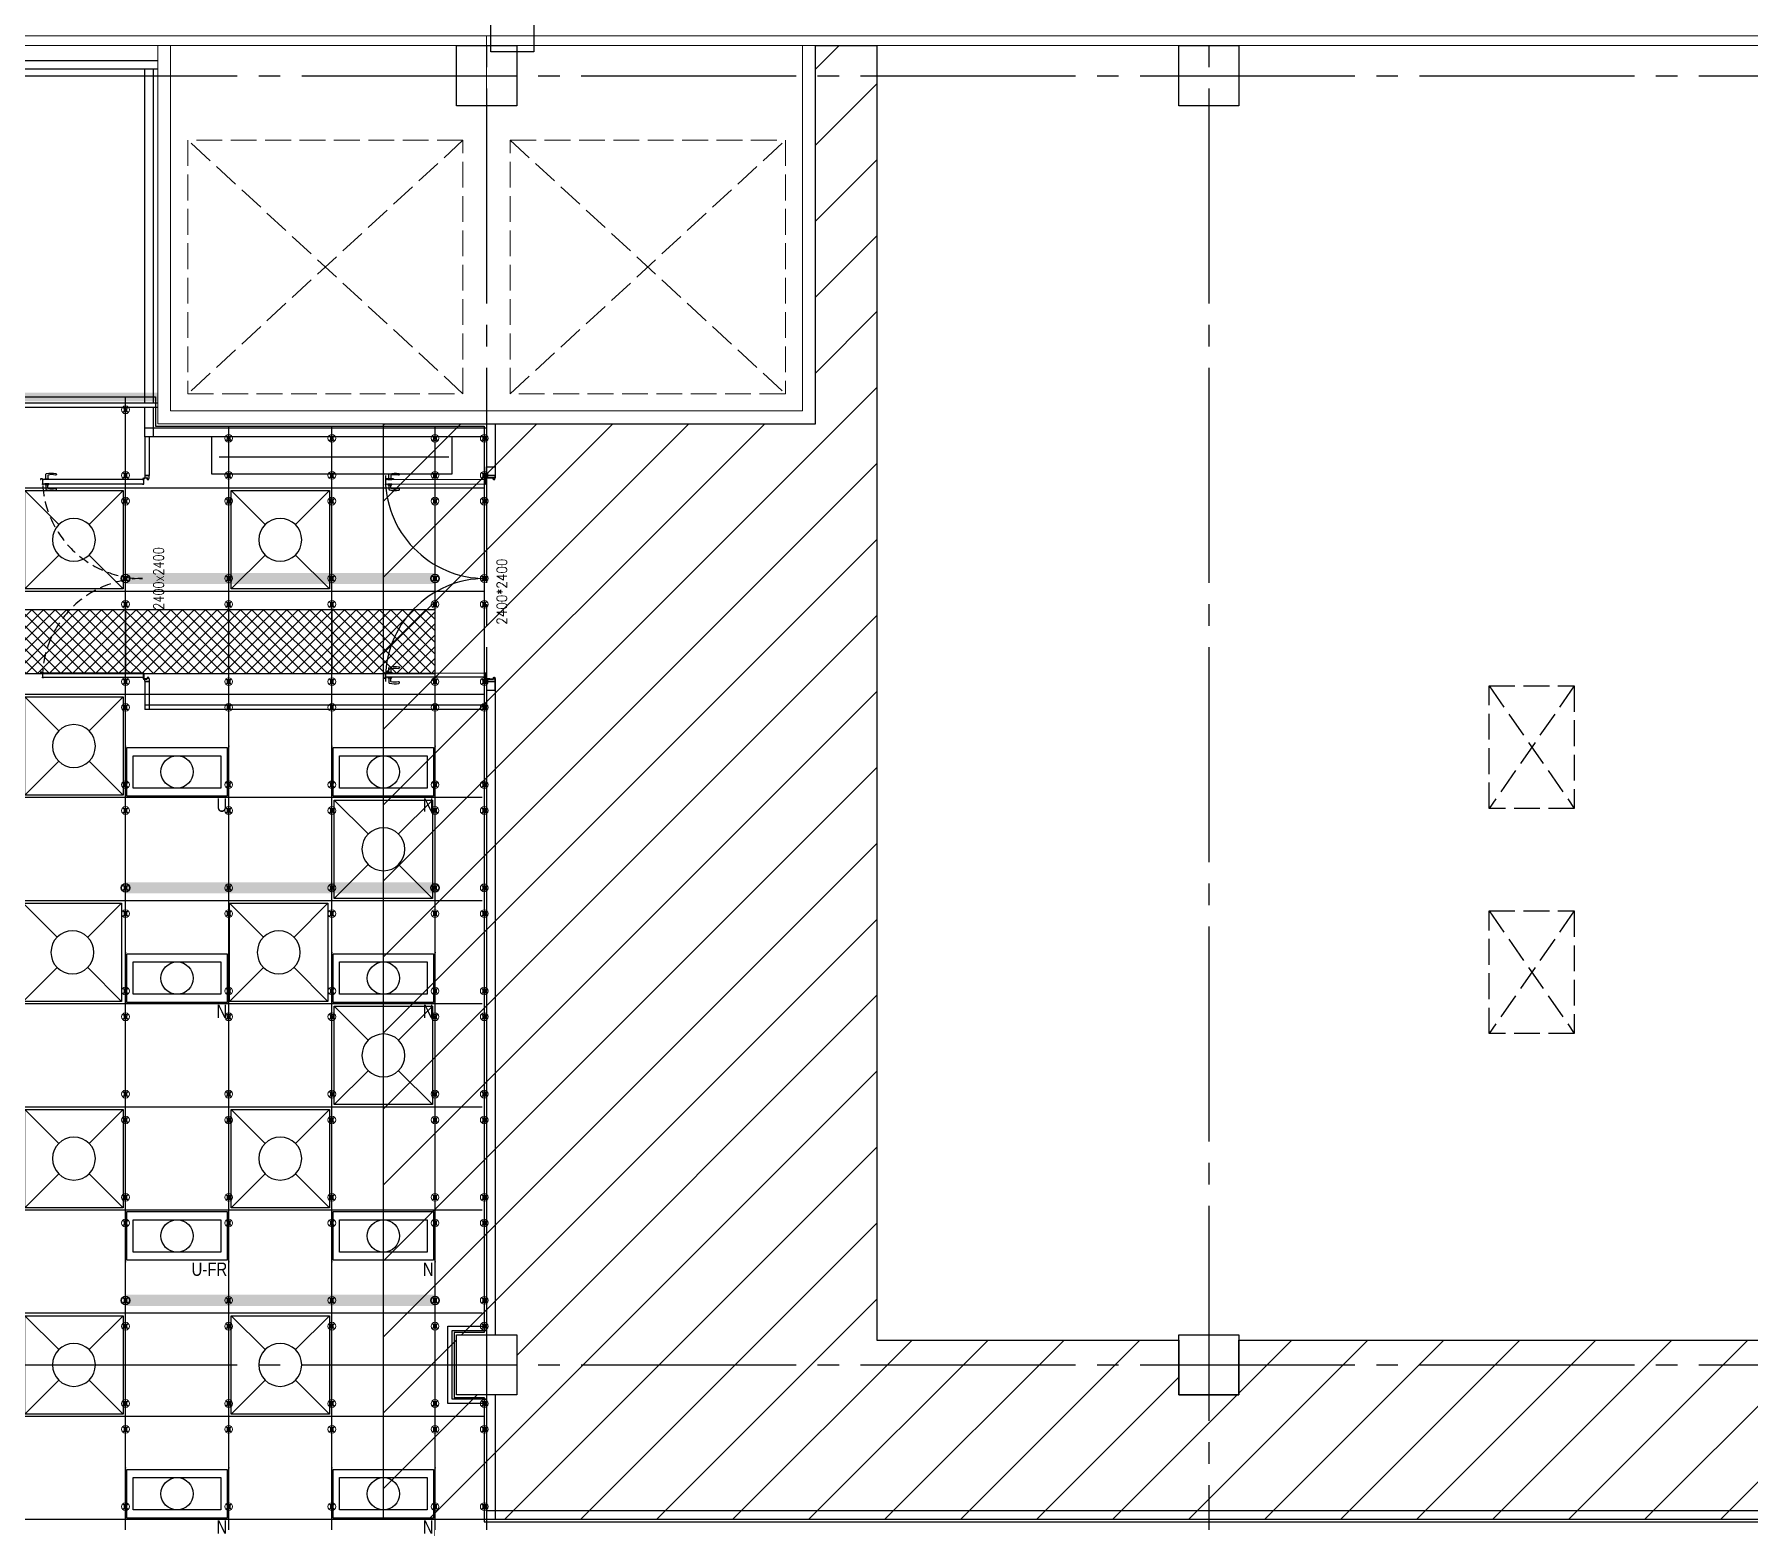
# Model space of a CAD drawing. Extents: x -17313 to 41501, y -1010 to 11880.
# Drawn here: x 18794 to 20788, y 7319 to 9048 of the extents above; entities that cross this region are included whole.
import ezdxf
from ezdxf.enums import TextEntityAlignment as Align

# ---------------------------------------------------------------- set-up
doc = ezdxf.new("R2010")
doc.units = 0
doc.header["$LTSCALE"] = 100
for name, pattern in [('188K-SM-03-F10-ARCH-PA-Y2257103$0$DASHED', [19.05, 12.7, -6.35]), ('X-S-FAB-L10$0$COL-CEN-LIN', [3.25, 2.5, -0.25, 0.25, -0.25]), ('X-S-FAB-L10$0$HIDDEN', [0.4, 0.3, -0.1]), ('X-S-FAB-L10$0$TAI_虛線', [5.644, 2.822, -2.822])]:
    doc.linetypes.add(name, pattern=pattern)
for name, color, linetype in [('0-xref', 8, 'Continuous'), ('188K-SM-03-F10-ARCH-CEIL-Y2257103$0$K-CEIL-4.2', 8, 'Continuous'), ('188K-SM-03-F10-ARCH-CEIL-Y2257103$0$K-CEIL-4.2-AREA', 8, 'Continuous'), ('188K-SM-03-F10-ARCH-PA-Y2257103$0$K-1小時防火門', 53, 'Continuous'), ('188K-SM-03-F10-ARCH-PA-Y2257103$0$K-Door', 53, 'Continuous'), ('188K-SM-03-F10-ARCH-PA-Y2257103$0$K-P1S-4.2-單抗', 53, 'Continuous'), ('188K-SM-03-F10-ARCH-PA-Y2257103$0$K-P2D-4.2-雙抗', 53, 'Continuous'), ('188K-SM-03-F10-ARCH-PA-Y2257103$0$K-岩棉 2hr 7.5-單抗', 53, 'Continuous'), ('188K-SM-03-F10-ARCH-PA-Y2257103$0$K-岩棉 2hr 7.5-非抗', 53, 'Continuous'), ('188K-SM-06-F10-ELEC-LIGHT-Y2257103$0$E-LIGHT(W)-N', 253, 'Continuous'), ('188K-SM-06-F10-ELEC-LIGHT-Y2257103$0$E-LIGHT(W)-U FR', 253, 'Continuous'), ('188K-SM-06-F10-ELEC-LIGHT-Y2257103$0$E-LIGHT(W)-U XLPE', 253, 'Continuous'), ('188K-SM-06-F10-HVAC-FFU-Y2257103$0$AC-FFU-ULPA', 254, 'Continuous'), ('188K-SM-07-F15-ARCH-CATW-Y2257103$0$K-安全母索', 6, 'Continuous'), ('188K-SM-07-F15-ARCH-CATW-Y2257103$0$K-扶手', 160, 'Continuous'), ('188K-SM-07-F15-ARCH-CATW-Y2257103$0$K-貓道板-主走道', 171, 'Continuous'), ('X-S-FAB-L10$0$0-DIM-TXT', 8, 'Continuous'), ('X-S-FAB-L10$0$04', 8, 'Continuous'), ('X-S-FAB-L10$0$A-OBJE-2D', 8, 'X-S-FAB-L10$0$HIDDEN'), ('X-S-FAB-L10$0$A-WALL-EX', 8, 'Continuous'), ('X-S-FAB-L10$0$A-WALL-IN', 8, 'Continuous'), ('X-S-FAB-L10$0$ASP_5', 8, 'Continuous'), ('X-S-FAB-L10$0$BLOCK', 8, 'Continuous'), ('X-S-FAB-L10$0$CCL', 8, 'X-S-FAB-L10$0$COL-CEN-LIN'), ('X-S-FAB-L10$0$COL-S', 8, 'Continuous'), ('X-S-FAB-L10$0$HATCH-L', 8, 'Continuous'), ('X-S-FAB-L10$0$OPEN-UP', 8, 'X-S-FAB-L10$0$HIDDEN'), ('X-S-FAB-L10$0$S-SLAB-SHOW', 8, 'Continuous')]:
    doc.layers.add(name, color=color, linetype=linetype)
doc.layers.add('188K-SM-03-F10-ARCH-CEIL-Y2257103$0$K-吊點-標準', color=8, linetype='Continuous', lineweight=9)
doc.layers.add('188K-SM-06-F10-ELEC-LIGHT-Y2257103$0$Defpoints-CAS', color=253, linetype='Continuous', plot=False)
doc.styles.add('188K-SM-03-F10-ARCH-PA-Y2257103$0$14P7-XFDP10$0$AA-TXT', font='simplex.shx', dxfattribs={"width": 0.8, "bigfont": 'chineset.shx'})
doc.styles.add('188K-SM-03-F10-ARCH-PA-Y2257103$0$Standard', font='txt.shx', dxfattribs={"bigfont": 'chineset.shx'})
doc.styles.add('188K-SM-06-F10-ELEC-LIGHT-Y2257103$0$Standard', font='arial.ttf')
doc.styles.add('X-S-FAB-L10$0$CHINA', font='simplex.shx', dxfattribs={"width": 0.75, "bigfont": 'chineset.shx'})
doc.styles.add('X-S-FAB-L10$0$Standard', font='', dxfattribs={"width": 0.8})
doc.styles.add('X-S-FAB-L10$0$TG_NOTE_TEXT', font='simplex.shx', dxfattribs={"width": 0.75, "bigfont": 'chineset.shx'})
doc.styles.get('X-S-FAB-L10$0$Standard').set_extended_font_data('Microsoft JhengHei')
doc.linetypes.add('188K-SM-07-F15-ARCH-CATW-Y2257103$0$FENCELINE1', pattern='A,6.35,-2.54,[133,ltypeshp.shx,S=2.54,R=0,X=-2.54,Y=0],-2.54,25.4', length=36.83)

# ---------------------------------------------------------------- blocks, each defined once
blk = doc.blocks.new('X-S-FAB-L10$0$FAB2-L05')
at = {"layer": 'X-S-FAB-L10$0$CCL'}
for p, q in [((-6840, 11005), (-6840, 0)), ((-6000, 11005), (-6000, 0)), ((-26880, 9720), (1210, 9720)), ((-26880, 8220), (1210, 8220))]:
    blk.add_line(p, q, dxfattribs=at)
at = {"layer": 'X-S-FAB-L10$0$COL-S'}
for points in [[(-6875, 9755), (-6805, 9755), (-6805, 9685), (-6875, 9685)], [(-6035, 9755), (-5965, 9755), (-5965, 9685), (-6035, 9685)], [(-6875, 8255), (-6805, 8255), (-6805, 8185), (-6875, 8185)], [(-6035, 8255), (-5965, 8255), (-5965, 8185), (-6035, 8185)]]:
    blk.add_lwpolyline(points, close=True, dxfattribs=at)
blk = doc.blocks.new('X-S-FAB-L10')
at = {"layer": 'X-S-FAB-L10$0$04'}
for p, q in [((19702.5, 8595), (19702.5, 9035)), ((19702.5, 9035), (19774, 9035)), ((19774, 9035), (19774, 7528.8)), ((19200, 8595), (19702.5, 8595)), ((19200, 7320), (19200, 8595)), ((19774, 7528.8), (20125, 7528.8)), ((20125, 7528.8), (20125, 7465)), ((20195, 7465), (20195, 7528.8)), ((20195, 7528.8), (20965, 7528.8)), ((20125, 7465), (20195, 7465)), ((21180, 7320), (19200, 7320))]:
    blk.add_line(p, q, dxfattribs=at)
at = {"layer": 'X-S-FAB-L10$0$A-OBJE-2D', "lineweight": 0}
for p, q in [((19292.5, 8630), (18972.5, 8925)), ((19292.5, 8925), (18972.5, 8630)), ((19292.5, 8925), (18972.5, 8925)), ((18972.5, 8925), (18972.5, 8630)), ((19292.5, 8630), (19292.5, 8925)), ((19347.5, 8630), (19667.5, 8925)), ((19347.5, 8925), (19667.5, 8630)), ((19347.5, 8630), (19347.5, 8925)), ((19347.5, 8925), (19667.5, 8925)), ((19667.5, 8925), (19667.5, 8630)), ((18972.5, 8630), (19292.5, 8630)), ((19667.5, 8630), (19347.5, 8630)), ((19047.5, 8610), (19232.5, 8610)), ((19407.5, 8610), (19592.5, 8610))]:
    blk.add_line(p, q, dxfattribs=at)
at = {"layer": 'X-S-FAB-L10$0$A-WALL-EX', "lineweight": 0}
blk.add_line((15170, 9046.5), (24360, 9046.5), dxfattribs=at)
at = {"layer": 'X-S-FAB-L10$0$A-WALL-EX', "lineweight": 0, "flags": 128}
blk.add_lwpolyline([(15155, 9035), (24363.5, 9035)], dxfattribs=at)
at = {"layer": 'X-S-FAB-L10$0$A-WALL-IN', "lineweight": 0}
for p, q in [((18952.5, 9035), (18937.5, 9035)), ((18937.5, 9035), (18937.5, 8610)), ((18952.5, 8610), (18952.5, 9035)), ((19702.5, 9035), (19687.5, 9035)), ((19687.5, 9035), (19687.5, 8610)), ((19702.5, 8610), (19702.5, 9035)), ((18937.5, 8595), (18937.5, 8610)), ((18937.5, 8595), (19702.5, 8595)), ((19687.5, 8610), (18952.5, 8610)), ((19702.5, 8595), (19702.5, 8610))]:
    blk.add_line(p, q, dxfattribs=at)
at = {"layer": 'X-S-FAB-L10$0$ASP_5'}
for p, q in [((19375, 9950), (19375, 9028)), ((19325, 9028), (19325, 9900)), ((19375, 9028), (19325, 9028))]:
    blk.add_line(p, q, dxfattribs=at)
at = {"layer": 'X-S-FAB-L10$0$COL-S'}
for p, q in [((19285, 9035), (19355, 9035)), ((19285, 8965), (19285, 9035)), ((19355, 9035), (19355, 8965)), ((20125, 9035), (20195, 9035)), ((20125, 8965), (20125, 9035)), ((20195, 9035), (20195, 8965)), ((19355, 8965), (19285, 8965)), ((20195, 8965), (20125, 8965)), ((19285, 7535), (19355, 7535)), ((19285, 7465), (19285, 7535)), ((19355, 7535), (19355, 7465)), ((20125, 7535), (20195, 7535)), ((20125, 7465), (20125, 7535)), ((20195, 7535), (20195, 7465)), ((19355, 7465), (19285, 7465)), ((20195, 7465), (20125, 7465))]:
    blk.add_line(p, q, dxfattribs=at)
at = {"layer": 'X-S-FAB-L10$0$HATCH-L', "linetype": 'Continuous'}
for p, q in [((19702.5, 9007.5), (19730, 9035)), ((19702.5, 8919.1), (19774, 8990.6)), ((19702.5, 8830.7), (19774, 8902.2)), ((19702.5, 8742.3), (19774, 8813.8)), ((19702.5, 8654), (19774, 8725.5)), ((19200, 8063.1), (19774, 8637.1)), ((19200, 8593.4), (19201.6, 8595)), ((19200, 8505), (19290, 8595)), ((19200, 8416.6), (19378.4, 8595)), ((19200, 8328.2), (19466.8, 8595)), ((19200, 8239.8), (19555.2, 8595)), ((19200, 8151.5), (19643.5, 8595)), ((19200, 7974.7), (19774, 8548.7)), ((19200, 7886.3), (19774, 8460.3)), ((19200, 7797.9), (19774, 8371.9)), ((19200, 7709.5), (19774, 8283.5)), ((19200, 7621.1), (19774, 8195.1)), ((19200, 7532.7), (19774, 8106.7)), ((19290.7, 7535), (19774, 8018.3)), ((19355, 7511), (19774, 7930)), ((19252.4, 7320), (19774, 7841.6)), ((19340.8, 7320), (19774, 7753.2)), ((19429.2, 7320), (19774, 7664.8)), ((19517.6, 7320), (19774, 7576.4)), ((19200, 7444.3), (19285, 7529.3)), ((19606, 7320), (19814.8, 7528.8)), ((19694.4, 7320), (19903.2, 7528.8)), ((19782.8, 7320), (19991.6, 7528.8)), ((19871.1, 7320), (20079.9, 7528.8)), ((20136.3, 7320), (20345.1, 7528.8)), ((20195, 7467.1), (20256.7, 7528.8)), ((20224.7, 7320), (20433.5, 7528.8)), ((20313.1, 7320), (20521.9, 7528.8)), ((20401.5, 7320), (20610.3, 7528.8)), ((20489.9, 7320), (20698.7, 7528.8)), ((20578.3, 7320), (20787.1, 7528.8)), ((20666.6, 7320), (20875.4, 7528.8)), ((20755, 7320), (20963.8, 7528.8)), ((19959.5, 7320), (20125, 7485.5)), ((19200, 7356), (19309, 7465)), ((20047.9, 7320), (20192.9, 7465))]:
    blk.add_line(p, q, dxfattribs=at)
at = {"layer": 'X-S-FAB-L10$0$OPEN-UP'}
for p, q in [((20486.1, 8290), (20585.1, 8290)), ((20486.1, 8147.5), (20486.1, 8290)), ((20486.1, 8290), (20585.1, 8147.5)), ((20585.1, 8290), (20486.1, 8147.5)), ((20585.1, 8290), (20585.1, 8147.5)), ((20585.1, 8147.5), (20486.1, 8147.5)), ((20486.1, 8028.1), (20585.1, 8028.1)), ((20486.1, 7885.6), (20486.1, 8028.1)), ((20486.1, 8028.1), (20585.1, 7885.6)), ((20585.1, 8028.1), (20486.1, 7885.6)), ((20585.1, 8028.1), (20585.1, 7885.6)), ((20585.1, 7885.6), (20486.1, 7885.6))]:
    blk.add_line(p, q, dxfattribs=at)
at = {"layer": 'X-S-FAB-L10$0$S-SLAB-SHOW', "linetype": 'X-S-FAB-L10$0$TAI_虛線', "lineweight": 0}
blk.add_line((19320, 9046.5), (19320, 8610), dxfattribs=at)
at = {"layer": 'X-S-FAB-L10$0$BLOCK'}
blk.add_blockref('X-S-FAB-L10$0$FAB2-L05', (26160, -720), dxfattribs=at)
at = {"style": 'X-S-FAB-L10$0$TG_NOTE_TEXT', "width": 0.5, "flags": 1}
for p in [(7463.3, 9020), (18268.3, 8649), (11197.8, 4800.2), (16485.8, 4800.2), (25420.3, 2635), (13360, 320, 0), (7463.3, -33.3)]:
    blk.add_attdef('WH', text='', height=20, dxfattribs=at).set_placement(p, align=Align.BOTTOM_LEFT)
at = {"width": 0.5}
for style, p in [('X-S-FAB-L10$0$TG_NOTE_TEXT', (7585, 9020)), ('X-S-FAB-L10$0$TG_NOTE_TEXT', (18390, 8649)), ('X-S-FAB-L10$0$TG_NOTE_TEXT', (11117.5, 4813.5)), ('X-S-FAB-L10$0$TG_NOTE_TEXT', (16607.5, 4813.5)), ('X-S-FAB-L10$0$TG_NOTE_TEXT', (25350, 2635)), ('X-S-FAB-L10$0$Standard', (13129.4, 325, 0)), ('X-S-FAB-L10$0$TG_NOTE_TEXT', (7585, -20))]:
    blk.add_attdef('DESC', text='', height=10, dxfattribs=dict(at, style=style)).set_placement(p, align=Align.BOTTOM_LEFT)
for tag, style, p in [('TYPE', 'X-S-FAB-L10$0$TG_NOTE_TEXT', (7619.3, 9020)), ('NO', 'X-S-FAB-L10$0$TG_NOTE_TEXT', (7650.1, 9020)), ('TYPE', 'X-S-FAB-L10$0$TG_NOTE_TEXT', (18424.2, 8649)), ('NO', 'X-S-FAB-L10$0$TG_NOTE_TEXT', (18455, 8649)), ('NO', 'X-S-FAB-L10$0$TG_NOTE_TEXT', (11088.6, 4813.5)), ('TYPE', 'X-S-FAB-L10$0$TG_NOTE_TEXT', (11151.8, 4813.5)), ('TYPE', 'X-S-FAB-L10$0$TG_NOTE_TEXT', (16641.8, 4813.5)), ('NO', 'X-S-FAB-L10$0$TG_NOTE_TEXT', (16672.6, 4813.5)), ('NO', 'X-S-FAB-L10$0$TG_NOTE_TEXT', (25313, 2635)), ('TYPE', 'X-S-FAB-L10$0$TG_NOTE_TEXT', (25350, 2635)), ('NO', 'X-S-FAB-L10$0$Standard', (13100, 320, 0)), ('TYPE', 'X-S-FAB-L10$0$Standard', (13129.4, 320, 0)), ('TYPE', 'X-S-FAB-L10$0$TG_NOTE_TEXT', (7619.3, -20)), ('NO', 'X-S-FAB-L10$0$TG_NOTE_TEXT', (7650.1, -20))]:
    blk.add_attdef(tag, text='', height=10, dxfattribs=dict(at, style=style)).set_placement(p, align=Align.BOTTOM_RIGHT)
at = {"style": 'X-S-FAB-L10$0$TG_NOTE_TEXT', "width": 0.5, "flags": 1}
for rotation, p in [(180, (43, 7480)), (180, (943, 7480)), (90, (24310, 3717.8)), (270, (17080, 1711.7))]:
    blk.add_attdef('WH', text='', height=20, rotation=rotation, dxfattribs=at).set_placement(p, align=Align.BOTTOM_LEFT)
at = {"width": 0.5}
for rotation, style, p in [(180, 'X-S-FAB-L10$0$Standard', (317.6, 7480)), (180, 'X-S-FAB-L10$0$Standard', (1217.6, 7480)), (90, 'X-S-FAB-L10$0$TG_NOTE_TEXT', (24310, 3647.5)), (270, 'X-S-FAB-L10$0$TG_NOTE_TEXT', (17080, 1605))]:
    blk.add_attdef('DESC', text='', height=10, rotation=rotation, dxfattribs=dict(at, style=style)).set_placement(p, align=Align.BOTTOM_LEFT)
for tag, rotation, style, p in [('TYPE', 180, 'X-S-FAB-L10$0$Standard', (317.6, 7480)), ('NO', 180, 'X-S-FAB-L10$0$Standard', (347, 7480)), ('TYPE', 180, 'X-S-FAB-L10$0$Standard', (1217.6, 7480)), ('NO', 180, 'X-S-FAB-L10$0$Standard', (1247, 7480)), ('TYPE', 90, 'X-S-FAB-L10$0$TG_NOTE_TEXT', (24310, 3647.5)), ('NO', 90, 'X-S-FAB-L10$0$TG_NOTE_TEXT', (24310, 3610.5)), ('TYPE', 270, 'X-S-FAB-L10$0$TG_NOTE_TEXT', (17080, 1605)), ('NO', 270, 'X-S-FAB-L10$0$TG_NOTE_TEXT', (17080, 1573))]:
    blk.add_attdef(tag, text='', height=10, rotation=rotation, dxfattribs=dict(at, style=style)).set_placement(p, align=Align.BOTTOM_RIGHT)
at = {"layer": 'X-S-FAB-L10$0$0-DIM-TXT', "style": 'X-S-FAB-L10$0$CHINA', "width": 0.75}
for p in [(667.4, 7855.1, -2689.4), (22627.4, 6728.8), (25644.7, 6728.8), (24778.8, 5569.1), (1118.3, 4980), (417.8, 4594.6), (23874.8, 4355), (22927.4, 4330.1), (23749.9, 3901.4), (417.8, 3765.2), (1118.3, 3730), (417.8, 3115.8), (536.9, 2227.8), (16909, 1782.7), (888.4, 880.5), (16977.4, 750), (18878.8, 750), (25641.2, 553.2), (21364, 526.9)]:
    blk.add_attdef('HIG', text='', height=80, dxfattribs=at).set_placement(p, align=Align.MIDDLE_LEFT)
blk = doc.blocks.new('188K-SM-03-F10-ARCH-CEIL-Y2257103$0$A$C2CA95053')
h = blk.add_hatch(color=256)
edge = h.paths.add_edge_path()
edge.add_arc((0, 0), 0.5, 0, 360)
for p, q in [((3.2, 3.2), (-3.2, -3.2)), ((3.2, -3.2), (-3.2, 3.2))]:
    blk.add_line(p, q)
blk.add_lwpolyline([(-1.6, 2.5), (-1.6, -2.5), (1.6, -2.5), (1.6, 2.5)], close=True)
for radius in [4.5, 0.5]:
    blk.add_circle((0, 0), radius)
blk = doc.blocks.new('188K-SM-03-F10-ARCH-CEIL-Y2257103$0$天花板吊點-附調整片 - 3_8_螺桿吊架 100 mm 高調整片-V1-1FL')
blk.add_blockref('188K-SM-03-F10-ARCH-CEIL-Y2257103$0$A$C2CA95053', (0, 0))
blk = doc.blocks.new('188K-SM-03-F10-ARCH-CEIL-Y2257103')
at = {"layer": '188K-SM-03-F10-ARCH-CEIL-Y2257103$0$K-CEIL-4.2'}
for p, q in [((18900, 2067.7), (18900, 8626.2)), ((19020, 2067.7), (19020, 8592.2)), ((19140, 2067.7), (19140, 8592.2)), ((19260, 2067.7), (19260, 8592.2)), ((19317.2, 8520), (1767.7, 8520)), ((19317.2, 8400), (1767.7, 8400)), ((19317.2, 8280), (1847.7, 8280)), ((19314.7, 8160), (1847.7, 8160)), ((19314.7, 8040), (1847.7, 8040)), ((19314.7, 7920), (1847.7, 7920)), ((19314.7, 7800), (1847.7, 7800)), ((19314.7, 7680), (1847.7, 7680)), ((19314.7, 7560), (1847.7, 7560)), ((19317.2, 7440), (1847.7, 7440)), ((19317.2, 7320), (1847.7, 7320))]:
    blk.add_line(p, q, dxfattribs=at)
at = {"layer": '188K-SM-03-F10-ARCH-CEIL-Y2257103$0$K-CEIL-4.2-AREA', "elevation": 0}
blk.add_lwpolyline([(24297.2, 2067.7), (16747.2, 2067.7), (16747.2, 312.7), (14882.2, 312.7), (14882.2, 42.7), (14157.7, 42.7), (14157.7, 312.7), (1847.7, 312.7), (1847.7, 8305.8), (1767.7, 8305.8), (1767.7, 8632.2), (17592.2, 8632.2), (17592.2, 8626.2), (18934.7, 8626.2), (18934.7, 8592.2), (19317.2, 8592.2), (19317.2, 7537.7), (19282.2, 7537.7), (19282.2, 7462.2), (19317.2, 7462.2), (19317.2, 7317.2), (21180, 7317.2)], dxfattribs=at)
at = {"layer": '188K-SM-03-F10-ARCH-CEIL-Y2257103$0$K-吊點-標準', "color": 170, "lineweight": 18, "rotation": 179.9999999999997}
for p in [(18900, 8611.3), (19020, 8578.2), (19140, 8578.2), (19260, 8578.2), (19317.2, 8578.2), (18900, 8535), (19020, 8535), (19140, 8535), (19260, 8535), (19317.2, 8535), (18900, 8505), (19020, 8505), (19140, 8505), (19260, 8505), (19317.2, 8505), (18900, 8415), (19020, 8415), (19140, 8415), (19260, 8415), (19317.2, 8415), (18900, 8385), (19020, 8385), (19140, 8385), (19260, 8385), (19317.2, 8385), (18900, 8295), (19020, 8295), (19140, 8295), (19260, 8295), (19317.2, 8295), (18900, 8265), (19020, 8265), (19140, 8265), (19260, 8265), (19317.2, 8265), (18900, 8175), (19020, 8175), (19140, 8175), (19260, 8175), (19317.2, 8175), (18900, 8145), (19020, 8145), (19140, 8145), (19260, 8145), (19317.2, 8145), (18900, 8055), (19020, 8055), (19140, 8055), (19260, 8055), (19317.2, 8055), (18900, 8025), (19020, 8025), (19140, 8025), (19260, 8025), (19317.2, 8025), (18900, 7935), (19020, 7935), (19140, 7935), (19260, 7935), (19317.2, 7935), (18900, 7905), (19020, 7905), (19140, 7905), (19260, 7905), (19317.2, 7905), (18900, 7815), (19020, 7815), (19140, 7815), (19260, 7815), (19317.2, 7815), (18900, 7785), (19020, 7785), (19140, 7785), (19260, 7785), (19317.2, 7785), (18900, 7695), (19020, 7695), (19140, 7695), (19260, 7695), (19317.2, 7695), (18900, 7665), (19020, 7665), (19140, 7665), (19260, 7665), (19317.2, 7665), (18900, 7575), (19020, 7575), (19140, 7575), (19260, 7575), (19317.2, 7575), (18900, 7545), (19020, 7545), (19140, 7545), (19260, 7545), (19317.2, 7545), (18900, 7455), (19020, 7455), (19140, 7455), (19260, 7455), (19317.2, 7455), (18900, 7425), (19020, 7425), (19140, 7425), (19260, 7425), (19317.2, 7425), (18900, 7335), (19020, 7335), (19140, 7335), (19260, 7335), (19317.2, 7335)]:
    blk.add_blockref('188K-SM-03-F10-ARCH-CEIL-Y2257103$0$天花板吊點-附調整片 - 3_8_螺桿吊架 100 mm 高調整片-V1-1FL', p, dxfattribs=at)
blk = doc.blocks.new('188K-SM-06-F10-HVAC-FFU-Y2257103$0$H-FU-U-12x12')
for p, q in [((423, 777), (28, 1172)), ((777, 777), (1172, 1172)), ((28, 28), (423, 423)), ((1172, 28), (777, 423))]:
    blk.add_line(p, q)
blk.add_lwpolyline([(1172, 28), (1172, 1172), (28, 1172), (28, 28)], close=True)
blk.add_circle((600, 600), 250)
blk = doc.blocks.new('188K-SM-06-F10-HVAC-FFU-Y2257103')
at = {"layer": '188K-SM-06-F10-HVAC-FFU-Y2257103$0$AC-FFU-ULPA', "xscale": -0.09999999999999432, "yscale": 0.09999999999999432, "zscale": 0.09999999999999432}
for p in [(18900, 8400), (19140, 8400), (18900, 8160), (19260, 8040), (18898.3, 7920), (19138.3, 7920), (19260, 7800), (18900, 7680), (19140, 7680), (18900, 7440), (19140, 7440)]:
    blk.add_blockref('188K-SM-06-F10-HVAC-FFU-Y2257103$0$H-FU-U-12x12', p, dxfattribs=at)
blk = doc.blocks.new('*U267')
for points in [[(-58.3, -28.3), (-58.3, 28.3), (58.3, 28.3), (58.3, -28.3)], [(-51, -18.8), (-51, 18.8), (51, 18.8), (51, -18.8)]]:
    blk.add_lwpolyline(points, close=True)
blk.add_circle((0, 0), 18.8)
at = {"layer": '188K-SM-06-F10-ELEC-LIGHT-Y2257103$0$Defpoints-CAS'}
for p in [(-60, 30), (60, 30), (-60, -30), (60, -30)]:
    blk.add_point(p, dxfattribs=at)
at = {"style": '188K-SM-06-F10-ELEC-LIGHT-Y2257103$0$Standard', "width": 0.8}
blk.add_text('N', height=15.5, dxfattribs=at).set_placement((58.3, -38.7), align=Align.MIDDLE_RIGHT)
blk = doc.blocks.new('*U493')
at = {"layer": '188K-SM-06-F10-ELEC-LIGHT-Y2257103$0$E-LIGHT(W)-N'}
blk.add_blockref('*U267', (0, 8.3), dxfattribs=at)
blk = doc.blocks.new('*U492')
at = {"color": 0, "linetype": 'ByBlock', "lineweight": -2, "transparency": 16777216}
for p in [(3840, 0), (4080, 0)]:
    blk.add_blockref('*U493', p, dxfattribs=at)
blk = doc.blocks.new('*U331')
for points in [[(-58.3, -28.3), (-58.3, 28.3), (58.3, 28.3), (58.3, -28.3)], [(-51, -18.8), (-51, 18.8), (51, 18.8), (51, -18.8)]]:
    blk.add_lwpolyline(points, close=True)
blk.add_circle((0, 0), 18.8)
at = {"layer": '188K-SM-06-F10-ELEC-LIGHT-Y2257103$0$Defpoints-CAS'}
for p in [(-60, 30), (60, 30), (-60, -30), (60, -30)]:
    blk.add_point(p, dxfattribs=at)
at = {"style": '188K-SM-06-F10-ELEC-LIGHT-Y2257103$0$Standard', "width": 0.8}
blk.add_text('N', height=15.5, dxfattribs=at).set_placement((58.3, -38.7), align=Align.MIDDLE_RIGHT)
blk = doc.blocks.new('*U330')
for points in [[(-58.3, -28.3), (-58.3, 28.3), (58.3, 28.3), (58.3, -28.3)], [(-51, -18.8), (-51, 18.8), (51, 18.8), (51, -18.8)]]:
    blk.add_lwpolyline(points, close=True)
blk.add_circle((0, 0), 18.8)
at = {"layer": '188K-SM-06-F10-ELEC-LIGHT-Y2257103$0$Defpoints-CAS'}
for p in [(-60, 30), (60, 30), (-60, -30), (60, -30)]:
    blk.add_point(p, dxfattribs=at)
at = {"style": '188K-SM-06-F10-ELEC-LIGHT-Y2257103$0$Standard', "width": 0.8}
blk.add_text('U', height=15.5, dxfattribs=at).set_placement((58.3, -38.7), align=Align.MIDDLE_RIGHT)
blk = doc.blocks.new('*U258')
for points in [[(-58.3, -28.3), (-58.3, 28.3), (58.3, 28.3), (58.3, -28.3)], [(-51, -18.8), (-51, 18.8), (51, 18.8), (51, -18.8)]]:
    blk.add_lwpolyline(points, close=True)
blk.add_circle((0, 0), 18.8)
at = {"layer": '188K-SM-06-F10-ELEC-LIGHT-Y2257103$0$Defpoints-CAS'}
for p in [(-60, 30), (60, 30), (-60, -30), (60, -30)]:
    blk.add_point(p, dxfattribs=at)
at = {"style": '188K-SM-06-F10-ELEC-LIGHT-Y2257103$0$Standard', "width": 0.8}
blk.add_text('U-FR', height=15.53, dxfattribs=at).set_placement((58.3, -38.7), align=Align.MIDDLE_RIGHT)
blk = doc.blocks.new('188K-SM-06-F10-ELEC-LIGHT-Y2257103')
blk.add_blockref('*U492', (15120, 7341.7))
at = {"layer": '188K-SM-06-F10-ELEC-LIGHT-Y2257103$0$E-LIGHT(W)-N'}
for name, p in [('*U331', (19200, 8190)), ('*U267', (18960, 7950)), ('*U267', (19200, 7950)), ('*U267', (19200, 7650))]:
    blk.add_blockref(name, p, dxfattribs=at)
at = {"layer": '188K-SM-06-F10-ELEC-LIGHT-Y2257103$0$E-LIGHT(W)-U FR'}
blk.add_blockref('*U258', (18960, 7650), dxfattribs=at)
at = {"layer": '188K-SM-06-F10-ELEC-LIGHT-Y2257103$0$E-LIGHT(W)-U XLPE'}
blk.add_blockref('*U330', (18960, 8190), dxfattribs=at)
blk = doc.blocks.new('188K-SM-03-F10-ARCH-PA-Y2257103$0$雙開門-2400×2400')
for p, q in [((225.2, 117.7), (223.8, 117.6)), ((229.2, 117.7), (225.2, 117.7)), ((225.2, 115.5), (229.2, 115.5)), ((229.2, 119), (229.2, 114.1)), ((230, 119), (229.2, 119)), ((229.2, 114.1), (230, 114.1)), ((230, 114.1), (230, 119)), ((0, 2.5), (0, -2.5)), ((0, -1.9), (0, 1.9)), ((0.6, 2.5), (3, 2.5)), ((3, 2.5), (3, 0.2)), ((3, 0.2), (3, 0.2)), ((239.4, 2.5), (237, 2.5)), ((237, 2.5), (237, -0.2)), ((237, -0.2), (237, 0)), ((240, 2.5), (240, -2.5)), ((240, -1.9), (240, 1.9)), ((3, -2.5), (0.6, -2.5)), ((4.7, -1.9), (3, -2.5)), ((3.7, -0.6), (3.9, -0.6)), ((3.9, -0.6), (4, -0.6)), ((4.1, -0.7), (4, -0.7)), ((4, -0.7), (4, -1.5)), ((4, -1.5), (4.6, -1.5)), ((4.5, -0.2), (4.1, -0.2)), ((4.1, -0.7), (4.1, -0.7)), ((4.6, -0.7), (4.5, -0.7)), ((4.5, -0.7), (4.5, -0.7)), ((4.6, -0.6), (4.7, -0.6)), ((4.6, -1.5), (4.6, -0.7)), ((4.7, -0.6), (4.8, -0.6)), ((5, -0.8), (5, -1.5)), ((235, -0.8), (235, -1.5)), ((235.3, -0.6), (235.2, -0.6)), ((235.4, -0.6), (235.3, -0.6)), ((235.3, -1.9), (237, -2.5)), ((235.4, -1.5), (235.4, -0.7)), ((235.4, -0.7), (235.5, -0.7)), ((236, -1.5), (235.4, -1.5)), ((235.5, -0.2), (235.9, -0.2)), ((235.5, -0.7), (235.5, -0.7)), ((235.9, -0.7), (235.9, -0.7)), ((235.9, -0.7), (236, -0.7)), ((236.1, -0.6), (236, -0.6)), ((236, -0.7), (236, -1.5)), ((236.3, -0.6), (236.1, -0.6)), ((237, -2.5), (239.4, -2.5))]:
    blk.add_line(p, q)
for points in [[(10.9, 121.6), (10.9, 123.4), (10.9, 121.6), (4.3, 121.6), (4.3, 121.5), (4.7, 121.5), (4.7, 120.4, 0.414214), (4.8, 120.3), (5, 120.3), (5, 120.4), (4.9, 120.4), (4.9, 121.4), (5, 121.4), (5, 4.1), (4.9, 4.1), (4.9, 5.1), (5, 5.1), (5, 5.2), (4.8, 5.2, 0.414214), (4.7, 5.1), (4.7, 4, 0.414214), (4.8, 3.8), (10.2, 3.8, 0.414214), (10.3, 4), (10.3, 5.1, 0.414214), (10.2, 5.2), (10, 5.2), (10, 5.1), (10.1, 5.1), (10.1, 4.1), (10, 4.1), (10, 121.4), (10.1, 121.4), (10.1, 120.4), (10, 120.4), (10, 120.3), (10.2, 120.3, 0.414214), (10.3, 120.4), (10.3, 121.4), (11.1, 121.4, 0.414214), (11.1, 121.4), (11.1, 123.6, 0.414214), (11.1, 123.7), (10.3, 123.7), (10.3, 123.4), (10.9, 123.4)], [(235.9, 121.6), (235.9, 123.4), (235.9, 121.6), (229.3, 121.6), (229.3, 121.5), (229.7, 121.5), (229.7, 120.4, 0.414214), (229.8, 120.3), (230, 120.3), (230, 120.4), (229.9, 120.4), (229.9, 121.4), (230, 121.4), (230, 4.1), (229.9, 4.1), (229.9, 5.1), (230, 5.1), (230, 5.2), (229.8, 5.2, 0.414214), (229.7, 5.1), (229.7, 4, 0.414214), (229.8, 3.8), (235.2, 3.8, 0.414214), (235.3, 4), (235.3, 5.1, 0.414214), (235.2, 5.2), (235, 5.2), (235, 5.1), (235.1, 5.1), (235.1, 4.1), (235, 4.1), (235, 121.4), (235.1, 121.4), (235.1, 120.4), (235, 120.4), (235, 120.3), (235.2, 120.3, 0.414214), (235.3, 120.4), (235.3, 121.4), (236.1, 121.4, 0.414214), (236.1, 121.4), (236.1, 123.6, 0.414214), (236.1, 123.7), (235.3, 123.7), (235.3, 123.4), (235.9, 123.4)], [(235.8, 117.7), (239.8, 117.7), (241.2, 117.6, -0.327495), (242, 116.9, -0.089847), (242.2, 106.2, -1.144881), (240.3, 106.6, 0.137079), (240.3, 114.9, 0.349357), (239.8, 115.5), (235.8, 115.5)]]:
    blk.add_lwpolyline(points, format="xyb")
blk.add_lwpolyline([(235, 114.1), (235, 119), (235.8, 119), (235.8, 114.1)], close=True)
at = {"ltscale": 500}
for points in [[(3.3, 0.3), (3.3, 3.1), (3, 3.1), (3, 0.3)], [(8.5, 3.8), (4, 3.8), (4, 4.1), (8.5, 4.1)], [(231.5, 3.8), (236, 3.8), (236, 4.1), (231.5, 4.1)], [(236.7, -0.1), (236.7, 3.1), (237, 3.1), (237, -0.1)]]:
    blk.add_lwpolyline(points, close=True, dxfattribs=at)
at = {"linetype": '188K-SM-03-F10-ARCH-PA-Y2257103$0$DASHED', "ltscale": 0.01}
for centre, start, end in [((3.5, 5.1), 0, 85.9993), ((236.5, 5.1), 94.0007, 180)]:
    blk.add_arc(centre, 116.5, start, end, dxfattribs=at)
for centre, radius, start, end in [((0.6, 1.9), 0.598, 90, 180), ((3.9, 0.2), 0.855, 178.2453, 256.7344), ((236.3, 0), 0.659, 270, 360), ((239.4, 1.9), 0.598, 0, 90), ((0.6, -1.9), 0.598, 180, 270), ((4.3, -0.6), 0.427, 111.7868, 180), ((4, -0.7), 0.11, 360, 90), ((4.3, -0.6), 0.427, 0, 68.2132), ((4.6, -0.7), 0.11, 90, 180), ((4.5, -1.5), 0.5, 288.9704, 0), ((4.8, -0.8), 0.2, 0, 90), ((235.2, -0.8), 0.2, 90, 180), ((235.5, -1.5), 0.5, 180, 251.0296), ((235.7, -0.6), 0.427, 111.7868, 180), ((235.4, -0.7), 0.11, 360, 90), ((235.7, -0.6), 0.427, 0, 68.2132), ((236, -0.7), 0.11, 90, 180), ((239.4, -1.9), 0.598, 270, 360)]:
    blk.add_arc(centre, radius, start, end)
for centre, major_axis, start_param, end_param in [((252.5, 110.9), (-21.3, 21.3), 0.585307, 0.943734), ((223.8, 106.3), (-0.707, 0.707), 0.872811, 4.284184), ((223.9, 116.7), (0.624, 0.624), 0.866962, 2.13291), ((239.6, 110.8), (-10.9, 10.9), 0.51383, 1.058752), ((225.3, 114.9), (-0.417, 0.417), -0.669314, 0.675093)]:
    blk.add_ellipse(centre, major_axis=major_axis, ratio=1, start_param=start_param, end_param=end_param)
at = {"ltscale": 500, "extrusion": (0, 0, -1)}
blk.add_ellipse((3.5, 3.6), major_axis=(0.495, 0.495), ratio=1, start_param=3.926991, end_param=10.210176, dxfattribs=at)
at = {"ltscale": 500}
blk.add_ellipse((236.5, 3.6), major_axis=(-0.495, 0.495), ratio=1, start_param=3.926991, end_param=10.210176, dxfattribs=at)
at = {"color": 8, "style": '188K-SM-03-F10-ARCH-PA-Y2257103$0$14P7-XFDP10$0$AA-TXT', "width": 0.8}
blk.add_text('2400x2400', height=12, dxfattribs=at).set_placement((120, -13.5), align=Align.MIDDLE_CENTER)
blk = doc.blocks.new('188K-SM-03-F10-ARCH-PA-Y2257103$0$(FD1-6B)1hr雙開防火門-2400x2400')
for p, q in [((20.1, 125), (20.9, 125)), ((20.1, 120.1), (20.1, 125)), ((20.9, 120.1), (20.1, 120.1)), ((20.9, 125), (20.9, 120.1)), ((20.9, 123.7), (24.9, 123.7)), ((24.8, 121.5), (20.9, 121.5)), ((24.9, 123.7), (26.2, 123.6)), ((235.1, 123.7), (233.8, 123.6)), ((239.1, 123.7), (235.1, 123.7)), ((235.2, 121.5), (239.1, 121.5)), ((239.1, 125), (239.1, 120.1)), ((239.9, 125), (239.1, 125)), ((239.1, 120.1), (239.9, 120.1)), ((239.9, 120.1), (239.9, 125)), ((11.8, 0), (10, 0))]:
    blk.add_line(p, q)
for points in [[(14.3, 123.7), (10.3, 123.7), (8.9, 123.6, 0.327495), (8.1, 122.9, 0.089847), (7.9, 112.2, 1.144881), (9.8, 112.6, -0.137079), (9.8, 121, -0.349357), (10.3, 121.5), (14.3, 121.5)], [(14.2, 127.6), (14.2, 129.5), (14.2, 127.6), (20.8, 127.6), (20.8, 127.5), (20.3, 127.5), (20.3, 126.4, -0.414214), (20.2, 126.3), (20.1, 126.3), (20.1, 126.4), (20.2, 126.4), (20.2, 127.4), (20.1, 127.4), (20, 11.6), (20.1, 11.6), (20.1, 12.6), (20, 12.6), (20, 12.7), (20.2, 12.7, -0.414214), (20.3, 12.6), (20.3, 11.5, -0.414214), (20.2, 11.3), (14.8, 11.3, -0.414214), (14.7, 11.5), (14.7, 12.6, -0.414214), (14.8, 12.7), (15, 12.7), (15, 12.6), (14.9, 12.6), (14.9, 11.6), (15, 11.6), (15.1, 127.4), (14.9, 127.4), (14.9, 126.4), (15, 126.4), (15, 126.3), (14.9, 126.3, -0.414214), (14.8, 126.4), (14.8, 127.4), (14, 127.4, -0.414214), (13.9, 127.5), (13.9, 129.6, -0.414214), (14, 129.7), (14.8, 129.7), (14.8, 129.5), (14.2, 129.5)], [(245.8, 127.6), (245.8, 118.2), (245.8, 127.6), (239.2, 127.6), (239.2, 127.5), (239.7, 127.5), (239.7, 126.4, 0.414214), (239.8, 126.3), (239.9, 126.3), (239.9, 126.4), (239.8, 126.4), (239.8, 127.4), (239.9, 127.4), (240, 11.6), (239.9, 11.6), (239.9, 12.6), (240, 12.6), (240, 12.7), (239.8, 12.7, 0.414214), (239.7, 12.6), (239.7, 11.5, 0.414214), (239.8, 11.3), (245.2, 11.3, 0.414214), (245.3, 11.5), (245.3, 12.6, 0.414214), (245.2, 12.7), (245, 12.7), (245, 12.6), (245.1, 12.6), (245.1, 11.6), (245, 11.6), (244.9, 127.4), (245.1, 127.4), (245.1, 126.4), (245, 126.4), (245, 126.3), (245.1, 126.3, 0.414214), (245.2, 126.4), (245.2, 127.4), (246, 127.4, 0.414214), (246.1, 127.5), (246.1, 118.3, 0.414214), (246, 118.4), (245.2, 118.4), (245.2, 118.2), (245.8, 118.2)], [(245.7, 123.7), (249.7, 123.7), (251.1, 123.6, -0.327495), (251.9, 122.9, -0.089847), (252.1, 112.2, -1.144881), (250.2, 112.6, 0.137079), (250.2, 121, 0.349357), (249.7, 121.5), (245.7, 121.5)], [(14.7, 1.9, 0.306748), (14.5, 2.3), (14.1, 2.3, 0.306748), (13.9, 1.9), (14, 1.9, -0.414214), (14.1, 1.8), (14.1, 1.8), (14, 1.8), (14, 1), (14.6, 1), (14.6, 1.8), (14.5, 1.8), (14.5, 1.8, -0.414214), (14.6, 1.9), (14.7, 1.9), (14.8, 1.9, -0.414214), (15, 1.7), (15, 1, -0.320245), (14.7, 0.6), (13, 0), (10.6, 0, -0.414214), (10, 0.6), (10, 9.4, -0.414214), (10.6, 10), (13, 10), (13, 2.5), (13, 2.5, 0.414214), (13.7, 1.9), (13.9, 1.9)], [(245.3, 1.9, -0.306748), (245.5, 2.3), (245.9, 2.3, -0.306748), (246.1, 1.9), (246, 1.9, 0.414214), (245.9, 1.8), (245.9, 1.8), (246, 1.8), (246, 1), (245.4, 1), (245.4, 1.8), (245.5, 1.8), (245.5, 1.8, 0.414214), (245.4, 1.9), (245.3, 1.9), (245.2, 1.9, 0.414214), (245, 1.7), (245, 1, 0.320245), (245.3, 0.6), (247, 0), (249.4, 0, 0.414214), (250, 0.6), (250, 9.4, 0.414214), (249.4, 10), (247, 10), (247, 2.5), (247, 2.5, -0.414214), (246.3, 1.9), (246.1, 1.9)]]:
    blk.add_lwpolyline(points, format="xyb")
for points in [[(15.1, 120.1), (15.1, 125), (14.3, 125), (14.3, 120.1)], [(244.9, 120.1), (244.9, 125), (245.7, 125), (245.7, 120.1)], [(10, 10), (0, 10), (0, 0), (10, 0)], [(13, 10), (10, 10), (10, 0), (13, 0)], [(247, 10), (250, 10), (250, 0), (247, 0)], [(250, 10), (260, 10), (260, 0), (250, 0)]]:
    blk.add_lwpolyline(points, close=True)
at = {"ltscale": 500}
for points in [[(13.3, 6.1), (13.3, 10.6), (13, 10.6), (13, 6.1)], [(18.5, 11.3), (14, 11.3), (14, 11.6), (18.5, 11.6)], [(241.5, 11.3), (246, 11.3), (246, 11.6), (241.5, 11.6)], [(246.7, 6.1), (246.7, 10.6), (247, 10.6), (247, 6.1)]]:
    blk.add_lwpolyline(points, close=True, dxfattribs=at)
for centre, radius, start, end in [((13.5, 11.1), 116.5, 0, 91.721), ((246.7, 11.1), 116.7, 88.3802, 180)]:
    blk.add_arc(centre, radius, start, end)
at = {"extrusion": (0, 0, -1)}
for centre, major_axis, start_param, end_param in [((24.7, 120.9), (-0.417, 0.417), 0.901482, 2.245889), ((10.4, 116.8), (10.9, 10.9), 0.51383, 1.058752), ((26.2, 122.7), (-0.624, 0.624), 0.866962, 2.13291), ((-2.5, 117), (21.3, 21.3), 0.585307, 0.943734), ((26.3, 112.3), (0.707, 0.707), 0.872811, 4.284184)]:
    blk.add_ellipse(centre, major_axis=major_axis, ratio=1, start_param=start_param, end_param=end_param, dxfattribs=at)
for centre, major_axis, start_param, end_param in [((262.5, 117), (-21.3, 21.3), 0.585307, 0.943734), ((233.8, 122.7), (0.624, 0.624), 0.866962, 2.13291), ((249.6, 116.8), (-10.9, 10.9), 0.51383, 1.058752), ((235.3, 120.9), (0.417, 0.417), 0.901482, 2.245889), ((233.7, 112.3), (-0.707, 0.707), 0.872811, 4.284184)]:
    blk.add_ellipse(centre, major_axis=major_axis, ratio=1, start_param=start_param, end_param=end_param)
at = {"ltscale": 500, "extrusion": (0, 0, -1)}
blk.add_ellipse((13.5, 11.1), major_axis=(0.495, 0.495), ratio=1, start_param=3.926991, end_param=10.210176, dxfattribs=at)
at = {"ltscale": 500}
blk.add_ellipse((246.5, 11.1), major_axis=(-0.495, 0.495), ratio=1, start_param=3.926991, end_param=10.210176, dxfattribs=at)
at = {"color": 8, "style": '188K-SM-03-F10-ARCH-PA-Y2257103$0$Standard', "width": 0.85}
blk.add_text('2400*2400', height=12, dxfattribs=at).set_placement((76.2, -13.7))
blk = doc.blocks.new('188K-SM-03-F10-ARCH-PA-Y2257103$0$鐵捲門2.8X2.8')
blk.add_line((-3.9, -23.7), (-271.1, -23.7, 0))
blk.add_lwpolyline([(-280, -43.1), (0, -43.1), (0, 0), (-280, 0), (-280, -43.1)])
blk = doc.blocks.new('188K-SM-03-F10-ARCH-PA-Y2257103')
at = {"layer": '188K-SM-03-F10-ARCH-PA-Y2257103$0$K-P1S-4.2-單抗'}
for p, q in [((18937.5, 8619, 0), (18540, 8619, 0)), ((18937.5, 8614, 0), (18540, 8614, 0))]:
    blk.add_line(p, q, dxfattribs=at)
for points in [[(19320, 7455), (19275, 7455), (19275, 7545), (19320, 7545)], [(19320, 7460), (19280, 7460), (19280, 7540), (19320, 7540)]]:
    blk.add_lwpolyline(points, dxfattribs=at)
at = {"layer": '188K-SM-03-F10-ARCH-PA-Y2257103$0$K-P2D-4.2-雙抗'}
for p, q in [((18922.5, 8580, 0), (18922.5, 8535, 0)), ((18927.5, 8580, 0), (18927.5, 8535, 0)), ((18922.5, 8295, 0), (18922.5, 8262.5, 0)), ((18927.5, 8295, 0), (18927.5, 8262.5, 0)), ((19320, 8267.5), (18922.5, 8267.5)), ((19320, 8262.5), (18922.5, 8262.5))]:
    blk.add_line(p, q, dxfattribs=at)
at = {"layer": '188K-SM-03-F10-ARCH-PA-Y2257103$0$K-岩棉 2hr 7.5-單抗'}
for p, q in [((18922.5, 8580, 0), (18922.5, 8614, 0)), ((18932.5, 8580, 0), (18932.5, 8614, 0)), ((19320, 8595), (19320, 8535)), ((19330, 8595), (19330, 8535)), ((19320, 8590, 0), (18922.5, 8590, 0)), ((19320, 8580, 0), (18922.5, 8580, 0)), ((19320, 8295), (19320, 7535)), ((19330, 8295), (19330, 7535)), ((19320, 7465), (19320, 7320)), ((19330, 7465), (19330, 7320)), ((21359.5, 7330), (19320, 7330)), ((21359.5, 7320), (19320, 7320))]:
    blk.add_line(p, q, dxfattribs=at)
at = {"layer": '188K-SM-03-F10-ARCH-PA-Y2257103$0$K-岩棉 2hr 7.5-非抗'}
for p, q in [((18937.5, 9017.5, 0), (18525, 9017.5, 0)), ((18937.5, 9007.5, 0), (18525, 9007.5, 0)), ((18922.5, 8619, 0), (18922.5, 9007.5, 0)), ((18932.5, 8619, 0), (18932.5, 9007.5, 0))]:
    blk.add_line(p, q, dxfattribs=at)
at = {"layer": '188K-SM-03-F10-ARCH-PA-Y2257103$0$K-1小時防火門', "rotation": 90}
blk.add_blockref('188K-SM-03-F10-ARCH-PA-Y2257103$0$(FD1-6B)1hr雙開防火門-2400x2400', (19330, 8285), dxfattribs=at)
at = {"layer": '188K-SM-03-F10-ARCH-PA-Y2257103$0$K-Door'}
blk.add_blockref('188K-SM-03-F10-ARCH-PA-Y2257103$0$鐵捲門2.8X2.8', (19280, 8580, 0), dxfattribs=at)
at = {"layer": '188K-SM-03-F10-ARCH-PA-Y2257103$0$K-Door', "rotation": 89.99999999999999}
blk.add_blockref('188K-SM-03-F10-ARCH-PA-Y2257103$0$雙開門-2400×2400', (18925, 8295, 0), dxfattribs=at)
blk = doc.blocks.new('188K-SM-07-F15-ARCH-CATW-Y2257103$0$貓道板-749x1196.5(主走道)')
h = blk.add_hatch()
h.set_pattern_fill('ANSI37', color=256, scale=30)
h.set_pattern_definition([(45, (0.75, 3e-16), (-67.352, 67.352), []), (135, (0.75, 3e-16), (-67.352, -67.352), [])])
h.paths.add_polyline_path([(-1199, 0), (-1199, 750), (-1, 750), (-1, 0)])
blk.add_lwpolyline([(-1199, 0), (-1199, 750), (-1, 750), (-1, 0)], close=True)
blk = doc.blocks.new('188K-SM-07-F15-ARCH-CATW-Y2257103$0$母索-3.6')
at = {"const_width": 13}
blk.add_lwpolyline([(0, 0), (0, 360)], dxfattribs=at)
for centre in [(0, 360, 0), (0, 0)]:
    blk.add_circle(centre, 5)
blk = doc.blocks.new('188K-SM-07-F15-ARCH-CATW-Y2257103')
at = {"layer": '188K-SM-07-F15-ARCH-CATW-Y2257103$0$K-扶手', "linetype": '188K-SM-07-F15-ARCH-CATW-Y2257103$0$FENCELINE1', "ltscale": 0.03, "const_width": 10}
blk.add_lwpolyline([(18525, 8629), (18525, 8626.2), (18937.5, 8626.2)], dxfattribs=at)
at = {"layer": '188K-SM-07-F15-ARCH-CATW-Y2257103$0$K-安全母索', "rotation": 270}
for p in [(18900, 8415), (18900, 8055), (18900, 7575)]:
    blk.add_blockref('188K-SM-07-F15-ARCH-CATW-Y2257103$0$母索-3.6', p, dxfattribs=at)
at = {"layer": '188K-SM-07-F15-ARCH-CATW-Y2257103$0$K-貓道板-主走道', "xscale": 0.1, "yscale": 0.1, "zscale": 0.1, "rotation": 180}
for p in [(18780, 8379), (18900, 8379), (19020, 8379), (19140, 8379)]:
    blk.add_blockref('188K-SM-07-F15-ARCH-CATW-Y2257103$0$貓道板-749x1196.5(主走道)', p, dxfattribs=at)

msp = doc.modelspace()

# ---------------------------------------------------------------- block references
at = {"layer": '0-xref'}
for name in ['X-S-FAB-L10', '188K-SM-06-F10-ELEC-LIGHT-Y2257103', '188K-SM-03-F10-ARCH-PA-Y2257103', '188K-SM-03-F10-ARCH-CEIL-Y2257103', '188K-SM-07-F15-ARCH-CATW-Y2257103', '188K-SM-06-F10-HVAC-FFU-Y2257103']:
    msp.add_blockref(name, (0, 0), dxfattribs=at)

doc.saveas('drawing.dxf')
